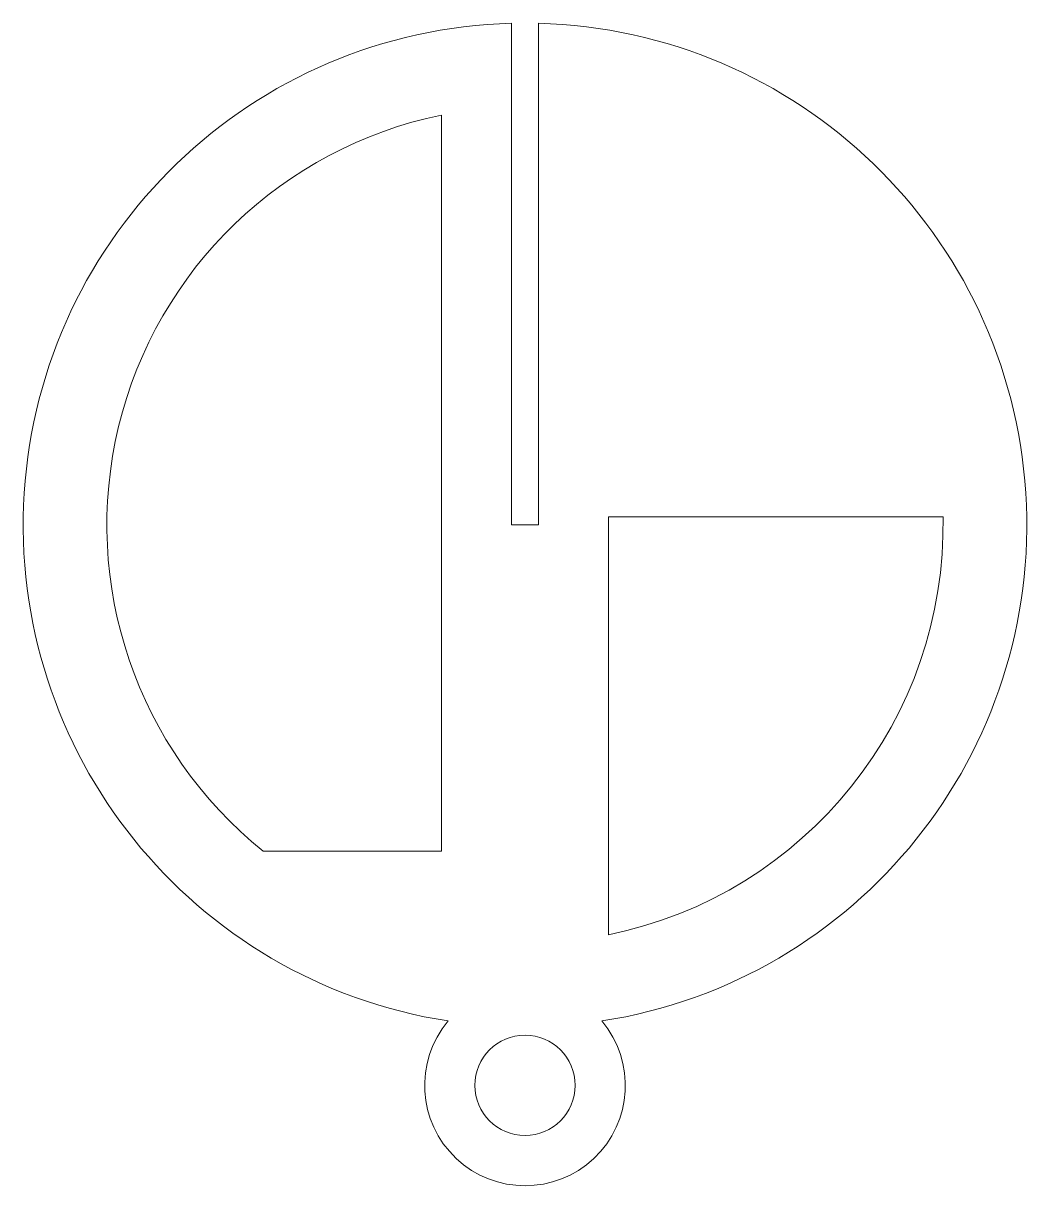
# Model space of a CAD drawing. Extents: x -32.3 to 27.7, y -51 to 18.4.
import ezdxf

# ---------------------------------------------------------------- set-up
doc = ezdxf.new("R2010")
doc.units = 0
doc.layers.add('s001-#def-active-grp', color=7, linetype='CONTINUOUS')

msp = doc.modelspace()

# ---------------------------------------------------------------- linework, layer by layer
at = {"layer": 's001-#def-active-grp', "color": 7, "linetype": 'CONTINUOUS', "lineweight": 20, "true_color": 0x000000}
for points in [[(-3.14, 18.444), (-3.14, -11.545), (-1.54, -11.545), (-1.54, 18.444)], [(-7.34, 12.95), (-7.34, -31.04), (-17.991, -31.04)], [(2.654, -36.04), (2.657, -11.05), (22.654, -11.05)]]:
    msp.add_lwpolyline(points, dxfattribs=at)
for centre, radius, start, end in [((-2.34, -11.545), 30, 91.52807, 176.35209), ((-2.34, -11.545), 30, 3.64791, 88.47193), ((-2.34, -11.545), 25, 101.53696, 166.38943), ((-2.34, -11.545), 25, 166.38943, -128.75811), ((-2.34, -11.545), 30, 176.35209, -98.82389), ((-2.34, -11.545), 30, -81.17611, 3.64791), ((-2.34, -11.544), 24.999, -78.47678, 1.13277), ((-2.34, -45.04), 6, 140.08426, -133.30525), ((-2.34, -45.04), 6, -46.69475, 39.91574), ((-2.34, -45.04), 3, 90, 180), ((-2.34, -45.04), 3, 0, 90), ((-2.34, -45.04), 3, 180, -90), ((-2.34, -45.04), 3, -90, 0), ((-2.34, -45.04), 6, -133.30525, -46.69475)]:
    msp.add_arc(centre, radius, start, end, dxfattribs=at)

doc.saveas('drawing.dxf')
